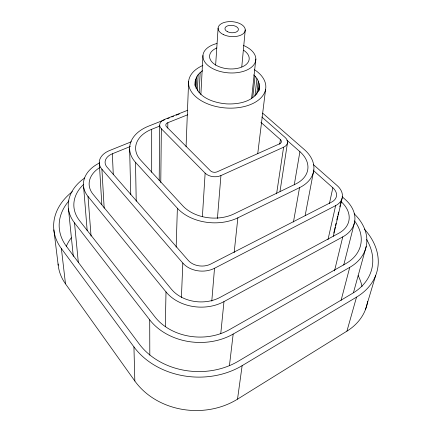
<?xml version="1.0" encoding="UTF-8"?>
<svg xmlns="http://www.w3.org/2000/svg" width="432" height="432" viewBox="0 0 432 432"><rect width="100%" height="100%" fill="white"/><g stroke="black" fill="none" stroke-linecap="round" stroke-linejoin="round"><path stroke-width="0.65" d="M151.686 172.325L151.686 129.287L159.754 126.068M159.192 180.554L159.683 125.377M160.774 182.623L161.357 128.779A10.66 6.815 1.5 0 1 164.565 119.416L187.78 110.225M167.756 128.072L167.854 122.693L187.763 114.75M165.316 326.705L166.001 291.919L88.009 196.43A36.79 25.321 -2.4 0 1 99.365 163.048M176.153 247.153L177.379 208.229L135.491 162.308A40.106 26.503 1.3 0 1 148.613 126.128L164.889 119.68M186.062 146.664L188.622 81.41M181.413 297.416L182.822 263.066L101.909 169.22A20.288 13.576 -2 0 1 109.48 150.574L131.366 141.772M195.053 85.725C194.26 79.682 197.473 73.85 202.64 70.745M195.253 86.065L195.566 79.348M196.058 88.414L196.598 76.955M197.354 90.871L198.148 74.704M199.141 92.815L200.173 72.619M200.869 94.581L202.937 55.512M202.392 216.756L205.135 173.135L161.357 128.779M215.633 65.124L218.101 28.112M217.426 218.457L220.93 175.576L283.603 147.209A10.778 6.966 7.8 0 0 285.136 137.473L261.83 116.986M211.788 301.131L214.52 268.267L335.637 205.632A20.72 14.132 11.7 0 0 337.165 185.593L313.492 164.722M241.774 66.857L245.252 29.932M258.93 90.59C260.393 84.839 258.26 78.683 253.687 74.925M220.752 333.763L223.976 301.606L342.77 236.882A37.552 26.33 12.1 0 0 345.179 199.433L342.155 196.744M234.139 252.688L237.87 217.82L299.527 187.666A40.527 27.065 8 0 0 304.371 149.602L262.645 113.146M251.57 98.582L255.847 59.022M252.731 97.681L255.069 76.243M254.972 96.001L256.916 78.575M256.754 94.424L258.271 81.016M258.19 91.573L259.108 83.527M258.871 90.747L259.411 86.065M229.468 365.391L233.172 334.06L349.736 267.37A53.606 38.572 12.5 0 0 354.159 213.754M257.737 153.689L265.561 89.516M58.099 263.984A64.638 48.865 -4 0 0 65.491 283.851L134.833 381.008A70.697 59.908 2.9 0 0 237.524 399.157L242.131 365.656L356.53 297.119A68.947 50.825 13 0 0 364.311 229.073M279.725 144.245L280.406 139.585L260.901 122.299M276.583 193.833L283.603 147.209M280.006 191.365L287.501 142.781M294.262 184.869L299.905 151.664L286.859 140.179M293.447 222.032L299.527 187.666M305.17 215.471L313.821 169.927M329.438 203.51L332.851 187.758L313.238 170.338M327.964 239.744L335.637 205.632M333.779 233.064L335.14 227.156M335.443 225.844L336.047 223.22M336.803 219.942L337.711 216.005M338.013 214.693L338.618 212.069M339.827 206.82L340.281 204.849M340.583 203.537L340.886 202.225M333.337 236.272L342.117 198.234M334.503 270.918L342.77 236.882M343.742 265.016L354.424 222.842M341.075 300.434L349.736 267.37M353.489 292.55L366.223 246.44M237.524 399.157L346.928 331.15L356.53 297.119M365.413 309.717L375.635 275.584M259.157 88.587C254.945 101.709 238.486 104.485 226.471 103.88C214.191 102.854 198.277 97.934 195.113 84.38M332.851 187.758A14.796 10.093 11.7 0 1 331.679 202.052L210.762 264.049A16.049 12.177 3.4 0 1 188.212 260.361L107.006 167.114A14.494 9.698 -2 0 1 112.342 153.781L130.41 146.464M167.389 118.692L169.268 117.947M171.774 116.953L173.648 116.208M176.153 115.22L179.285 113.978M84.731 177.962A52.542 37.125 -2.7 0 0 74.504 222.863L149.715 319.847L149.812 355.174M72.344 191.651A67.608 48.962 -3.2 0 0 61.382 248.557L133.936 346.907L134.833 381.008M53.854 229.889L58.217 265.275M61.382 248.557L65.491 283.851M68.45 208.84L73.31 256.408M74.504 222.863L78.311 262.337M83.624 186.959L87.183 230.683M88.009 196.43L91.06 236.099M99.263 162.41L101.839 204.692M101.909 169.22L104.177 208.143M112.342 153.781L113.281 174.55M129.622 148.867L130.772 194.513M135.491 162.308L136.22 201.247M367.67 301.277A65.875 50.636 14 0 1 346.928 331.15M66.247 246.407A59.454 44.933 -4 0 1 71.264 237.789M358.128 275.573A60.583 46.559 14 0 1 362.027 286.454M243.421 45.446A26.525 15.244 4.6 0 1 249.037 68.926A26.525 15.244 4.6 0 1 208.521 65.929A26.525 15.244 4.6 0 1 216.945 43.486M243.54 50.22A19.872 11.421 4.6 0 1 242.849 66.604A19.872 11.421 4.6 0 1 214.429 64.184A19.872 11.421 4.6 0 1 216.832 47.947M254.497 69.719A38.723 23.231 4.6 0 1 253.568 103.156A38.723 23.231 4.6 0 1 198.045 98.572A38.723 23.231 4.6 0 1 202.862 65.453M220.93 175.576A11.259 7.652 4.2 0 1 205.135 173.135M167.854 122.693A4.568 2.921 1.5 0 0 166.504 126.711L210.416 170.78A4.828 3.278 4.2 0 0 217.156 171.823L279.72 143.753A4.617 2.986 7.8 0 0 280.406 139.585M237.87 217.82A42.298 29.662 4.2 0 1 177.379 208.229M151.686 129.287A34.155 22.572 1.3 0 0 140.686 160.142L182.72 205.762A36.023 25.261 4.2 0 0 234.036 213.883L295.591 184.037A34.517 23.042 8 0 0 299.905 151.664M223.976 301.606A40.635 31.639 3.4 0 1 166.001 291.919M100.051 167.368A31.126 21.416 -2.4 0 0 93.08 194.265L171.364 289.148A34.376 26.757 3.4 0 0 220.217 297.297L338.834 233.215A31.768 22.27 12.1 0 0 341.037 201.571M242.131 365.656A74.304 60.588 3.1 0 1 133.936 346.907M68.888 200.912A62.176 45.02 -3.2 0 0 66.393 246.283L139.25 344.023A68.332 55.701 3.2 0 0 238.394 361.163L352.631 293.29A63.412 46.726 13 0 0 366.601 239.512M233.172 334.06A57.888 46.154 3.3 0 1 149.715 319.847M83.457 184.534A47.002 33.205 -2.7 0 0 79.547 220.644L155.05 317.018A51.781 41.272 3.3 0 0 229.424 329.654L345.816 263.617A47.952 34.495 12.5 0 0 354.564 220.882M214.52 268.267A22.469 17.053 3.4 0 1 182.822 263.066M223.328 34.549A13.608 7.463 4.6 0 0 245.122 30.899A13.608 7.463 4.6 0 0 226.562 21.902A13.608 7.463 4.6 0 0 223.328 34.549M227.497 31.73A6.766 3.71 4.6 0 0 238.361 29.954A6.766 3.71 4.6 0 0 229.176 25.45A6.766 3.71 4.6 0 0 227.497 31.73"/></g></svg>
